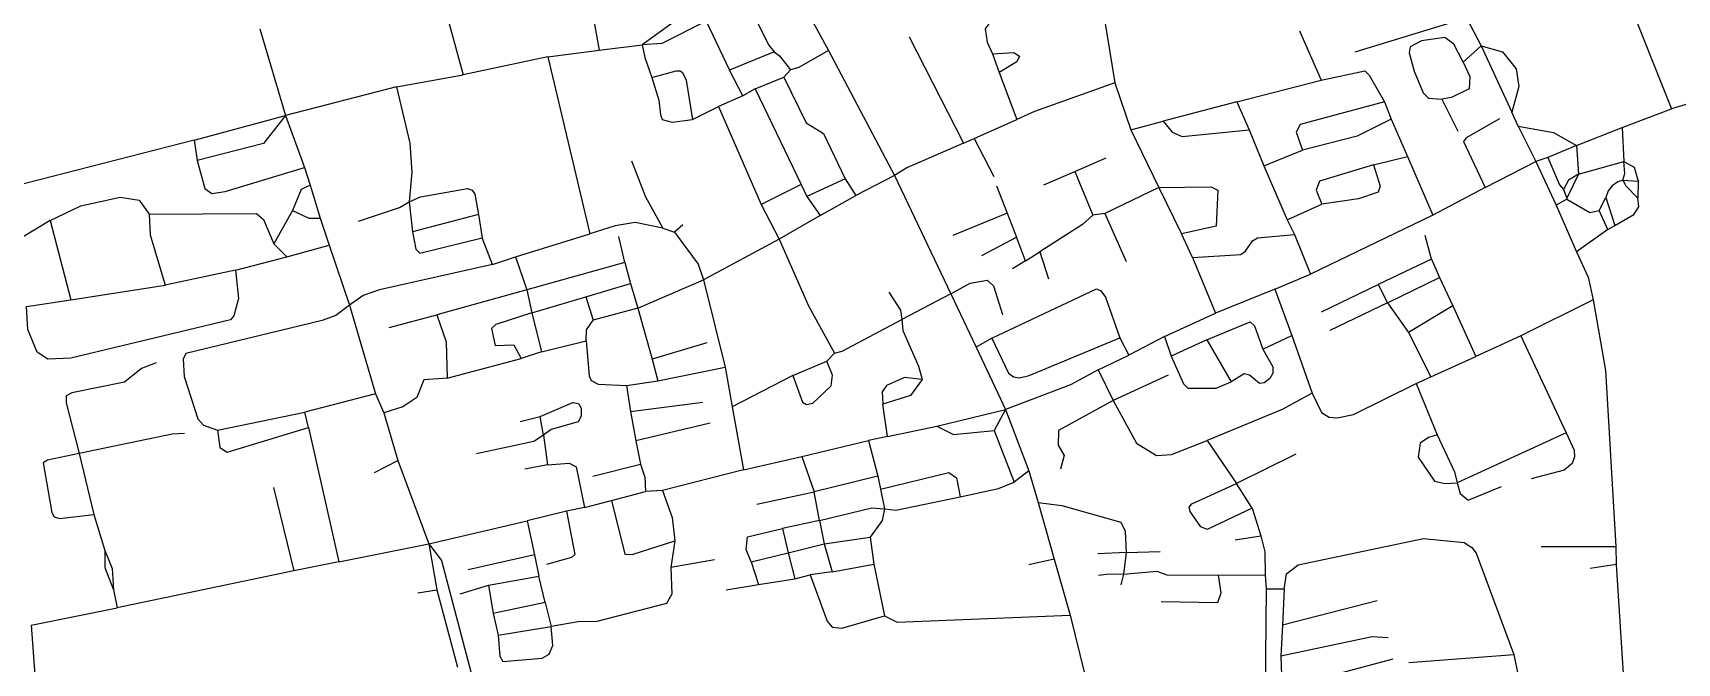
# Model space of a CAD drawing. Header units: inches. Extents: x 13511338 to 13518818, y 3653594 to 3658094.
# Drawn here: x 13515166 to 13517143, y 3655008 to 3655766 of the extents above; entities that cross this region are included whole.
import ezdxf

# ---------------------------------------------------------------- set-up
doc = ezdxf.new("R2010")
doc.units = ezdxf.units.IN
doc.header["$MEASUREMENT"] = 0

msp = doc.modelspace()

# ---------------------------------------------------------------- linework, layer by layer
for points in [[(13516356.9, 3655896), (13516356.9, 3655834.2), (13516311.4, 3655771.4), (13516313.6, 3655755.5), (13516319.9, 3655741.1)], [(13517026.2, 3655903), (13517080.8, 3655815), (13517136.3, 3655675.3)], [(13516070.9, 3655841.3), (13516122.7, 3655745.1)], [(13515833.7, 3655821.6), (13515847.2, 3655745.7)], [(13516447.6, 3655827.1), (13516467.1, 3655706.4)], [(13515660.6, 3655799.5), (13515683.6, 3655716)], [(13516028.2, 3655797.6), (13516050.7, 3655752.2), (13516057.4, 3655743.5)], [(13516886.8, 3655790.5), (13516871.2, 3655778.4), (13516755.7, 3655743.1)], [(13516886.8, 3655790.5), (13516907.8, 3655750.8)], [(13515439, 3655771.4), (13515470.2, 3655667.1)], [(13515941.8, 3655782.8), (13515898.9, 3655752)], [(13515975.9, 3655780.6), (13515922.3, 3655753.6), (13515898.9, 3655752)], [(13515975.9, 3655780.6), (13516003.8, 3655721.6)], [(13515847.2, 3655745.7), (13515898.9, 3655752)], [(13515898.9, 3655752), (13515902, 3655736.8), (13515910.6, 3655713)], [(13516219.9, 3655761.7), (13516285.1, 3655633.7)], [(13516689.3, 3655768.9), (13516715.3, 3655709.6)], [(13516886.1, 3655731.3), (13516874.8, 3655753), (13516864.1, 3655761), (13516835.8, 3655756.8), (13516822.1, 3655749.6), (13516821.1, 3655742.6), (13516827.1, 3655720.6), (13516837.8, 3655694.2), (13516844.4, 3655688.1), (13516860.4, 3655686.7)], [(13516886.1, 3655731.3), (13516907.8, 3655750.8)], [(13516907.8, 3655750.8), (13516933.2, 3655743.7), (13516949.6, 3655723.4), (13516952.7, 3655701.9), (13516944.3, 3655671.1)], [(13516907.8, 3655750.8), (13516944.3, 3655671.1)], [(13515785.3, 3655737.7), (13515683.6, 3655716)], [(13515785.3, 3655737.7), (13515847.2, 3655745.7)], [(13515785.3, 3655737.7), (13515836, 3655524.6)], [(13516057.4, 3655743.5), (13516003.8, 3655721.6)], [(13516057.4, 3655743.5), (13516064, 3655739), (13516077.2, 3655722.1)], [(13516122.7, 3655745.1), (13516087.1, 3655724.8), (13516077.2, 3655722.1)], [(13516122.7, 3655745.1), (13516202.3, 3655595)], [(13516319.9, 3655741.1), (13516345.7, 3655742.8), (13516352.7, 3655738.6), (13516349.4, 3655731.8), (13516328.1, 3655718.8)], [(13516319.9, 3655741.1), (13516328.1, 3655718.8)], [(13516886.1, 3655731.3), (13516894, 3655714.1), (13516893.2, 3655699), (13516872.1, 3655688.7), (13516860.4, 3655686.7)], [(13515603.3, 3655701.4), (13515683.6, 3655716)], [(13515910.6, 3655713), (13515939.7, 3655721), (13515944.4, 3655720.8), (13515947.2, 3655718.7), (13515951.9, 3655709.5), (13515959.4, 3655662.2)], [(13515910.6, 3655713), (13515919, 3655685.6), (13515920.9, 3655667.7), (13515922.9, 3655662.2), (13515934.9, 3655659.1), (13515959.4, 3655662.2)], [(13516019.7, 3655690.6), (13516003.8, 3655721.6)], [(13516034.8, 3655699), (13516069.2, 3655713.1)], [(13516077.2, 3655722.1), (13516069.2, 3655713.1)], [(13516069.2, 3655713.1), (13516096.1, 3655658.2), (13516116.9, 3655645.5), (13516142.8, 3655591.1)], [(13516328.1, 3655718.8), (13516349.4, 3655662.2)], [(13516715.3, 3655709.6), (13516767.6, 3655720.7), (13516773, 3655715.6), (13516791.4, 3655683.6)], [(13515603.3, 3655701.4), (13515470.2, 3655667.1)], [(13515603.3, 3655701.4), (13515619.4, 3655634), (13515621.7, 3655599.1), (13515618.5, 3655563.4)], [(13516019.7, 3655690.6), (13515990.8, 3655678.1)], [(13516034.8, 3655699), (13516019.7, 3655690.6)], [(13516034.8, 3655699), (13516090, 3655584.1)], [(13516467.1, 3655706.4), (13516370.7, 3655672), (13516349.4, 3655662.2)], [(13516467.1, 3655706.4), (13516486.4, 3655649.9)], [(13516613.8, 3655683.7), (13516715.3, 3655709.6)], [(13517283, 3655703.6), (13517229.9, 3655703.1), (13517136.3, 3655675.3)], [(13515959.4, 3655662.2), (13515990.8, 3655678.1)], [(13515990.8, 3655678.1), (13516042, 3655560)], [(13516613.8, 3655683.7), (13516525.2, 3655660.2)], [(13516613.8, 3655683.7), (13516628.5, 3655649.8)], [(13516791.4, 3655683.6), (13516689.8, 3655656.4), (13516685.2, 3655647.2), (13516692.6, 3655625.3)], [(13516791.4, 3655683.6), (13516799.4, 3655662.6)], [(13516860.4, 3655686.7), (13516879.7, 3655648.1)], [(13516952, 3655654.3), (13516944.3, 3655671.1)], [(13517077.1, 3655652.6), (13517136.3, 3655675.3)], [(13515360, 3655637.4), (13515470.2, 3655667.1)], [(13515470.2, 3655667.1), (13515443.5, 3655633.4), (13515363.9, 3655612.9)], [(13515470.2, 3655667.1), (13515492.7, 3655604.6)], [(13516298.1, 3655639.4), (13516349.4, 3655662.2)], [(13516486.4, 3655649.9), (13516525.2, 3655660.2)], [(13516525.2, 3655660.2), (13516536.2, 3655646.9), (13516548.1, 3655641.8), (13516628.5, 3655649.8)], [(13516799.4, 3655662.6), (13516758.6, 3655642.4), (13516692.6, 3655625.3)], [(13516799.4, 3655662.6), (13516819.1, 3655617.7)], [(13516929.7, 3655663.1), (13516889.7, 3655640.1), (13516886.3, 3655635.9), (13516912.5, 3655580.3)], [(13516952, 3655654.3), (13516994.6, 3655646.5), (13517022.4, 3655631)], [(13516952, 3655654.3), (13516973.2, 3655611.6)], [(13517022.4, 3655631), (13517077.1, 3655652.6)], [(13517077.1, 3655652.6), (13517079.1, 3655611.7)], [(13515360, 3655637.4), (13515047.3, 3655557.4)], [(13515360, 3655637.4), (13515363.9, 3655612.9)], [(13516285.1, 3655633.7), (13516217.2, 3655604), (13516202.3, 3655595)], [(13516285.1, 3655633.7), (13516298.1, 3655639.4)], [(13516298.1, 3655639.4), (13516321.7, 3655593.6)], [(13516486.4, 3655649.9), (13516520.2, 3655580.3)], [(13516628.5, 3655649.8), (13516646.4, 3655606.5)], [(13515363.9, 3655612.9), (13515373.1, 3655579.4), (13515381.5, 3655573.1), (13515397.6, 3655575.8), (13515492.7, 3655604.6)], [(13515886.2, 3655612.6), (13515902.9, 3655569.2), (13515923.7, 3655531.6)], [(13516419.1, 3655599.7), (13516456.7, 3655616.1)], [(13516646.4, 3655606.5), (13516692.6, 3655625.3)], [(13516778.3, 3655607.7), (13516819.1, 3655617.7)], [(13516819.1, 3655617.7), (13516849.6, 3655547.1)], [(13516912.5, 3655580.3), (13516973.2, 3655611.6)], [(13516987.7, 3655616.6), (13516973.2, 3655611.6)], [(13516973.2, 3655611.6), (13516997.7, 3655559.1)], [(13517022.4, 3655631), (13516987.7, 3655616.6)], [(13516987.7, 3655616.6), (13517001.7, 3655583.6), (13517006.7, 3655578.1)], [(13517022.4, 3655631), (13517024.6, 3655596.5)], [(13517024.6, 3655596.5), (13517079.1, 3655611.7)], [(13517078.1, 3655589.4), (13517080.2, 3655597.4), (13517079.1, 3655611.7)], [(13517079.1, 3655611.7), (13517091.6, 3655604.9), (13517096.5, 3655588.1)], [(13515492.7, 3655604.6), (13515499.7, 3655583.1)], [(13516202.3, 3655595), (13516155.7, 3655570.7)], [(13516202.3, 3655595), (13516270, 3655452.4)], [(13516381.7, 3655583.6), (13516419.1, 3655599.7)], [(13516419.1, 3655599.7), (13516440.7, 3655547.1)], [(13516646.4, 3655606.5), (13516674.4, 3655541.4)], [(13516778.3, 3655607.7), (13516713.4, 3655588), (13516709.3, 3655577.4), (13516716, 3655560.5)], [(13516778.3, 3655607.7), (13516786.3, 3655582.2), (13516783.9, 3655574.8), (13516760, 3655567), (13516716, 3655560.5)], [(13517024.6, 3655596.5), (13517012.8, 3655589.2), (13517006.7, 3655578.1)], [(13517024.6, 3655596.5), (13517010.7, 3655567.6)], [(13515499.7, 3655583.1), (13515488.9, 3655577.9), (13515478.5, 3655552.7)], [(13515499.7, 3655583.1), (13515511.7, 3655543.6)], [(13515618.5, 3655563.4), (13515632.3, 3655569.4), (13515688.7, 3655579.2), (13515694.4, 3655577.2), (13515697.8, 3655572.4), (13515701.9, 3655548)], [(13516090, 3655584.1), (13516042, 3655560)], [(13516090, 3655584.1), (13516097, 3655569.7)], [(13516142.8, 3655591.1), (13516097, 3655569.7)], [(13516142.8, 3655591.1), (13516155.7, 3655570.7)], [(13516324.7, 3655582.6), (13516337.8, 3655549.5)], [(13516520.2, 3655580.3), (13516455.2, 3655549.1)], [(13516520.2, 3655580.3), (13516582.8, 3655581.3), (13516590.9, 3655577.3), (13516589.1, 3655534.1), (13516547.4, 3655524.8)], [(13516520.2, 3655580.3), (13516547.4, 3655524.8)], [(13516912.5, 3655580.3), (13516849.6, 3655547.1)], [(13517006.7, 3655578.1), (13517010.7, 3655567.6)], [(13517078.1, 3655589.4), (13517071.8, 3655587.4), (13517065, 3655582.5), (13517060.4, 3655576.5), (13517057.3, 3655568.6)], [(13517078.1, 3655589.4), (13517096.5, 3655588.1)], [(13517078.1, 3655589.4), (13517081.6, 3655582.3), (13517096, 3655567.7)], [(13517096.5, 3655588.1), (13517096, 3655567.7)], [(13515186.9, 3655540.9), (13515223.8, 3655558.3), (13515271.4, 3655568.9), (13515293.9, 3655565.2), (13515305.9, 3655548.3)], [(13515478.5, 3655552.7), (13515456.1, 3655512.6)], [(13515478.5, 3655552.7), (13515498.1, 3655543.6), (13515511.7, 3655543.6)], [(13515557.7, 3655540.1), (13515607.1, 3655556.4), (13515618.5, 3655563.4)], [(13515618.5, 3655563.4), (13515622.6, 3655527.2)], [(13516042, 3655560), (13516063.4, 3655518.4)], [(13516097, 3655569.7), (13516112.8, 3655546.6)], [(13516112.8, 3655546.6), (13516155.7, 3655570.7)], [(13516674.4, 3655541.4), (13516716, 3655560.5)], [(13517010.7, 3655566.6), (13516997.7, 3655559.1)], [(13516997.7, 3655559.1), (13517022.2, 3655502.9)], [(13517010.7, 3655567.6), (13517010.7, 3655566.6)], [(13517010.7, 3655566.6), (13517038.4, 3655550.6), (13517049.4, 3655552.8)], [(13517049.4, 3655552.8), (13517057.3, 3655568.6)], [(13517059.9, 3655530), (13517049.4, 3655552.8)], [(13517057.3, 3655568.6), (13517068.4, 3655534.6)], [(13517068.4, 3655534.6), (13517091, 3655547.8), (13517097.2, 3655557.1), (13517096, 3655567.7)], [(13515186.9, 3655540.9), (13515152.5, 3655520), (13515103.7, 3655507.2), (13515096.7, 3655503.4), (13515094.6, 3655496.2), (13515101.4, 3655453.3)], [(13515186.9, 3655540.9), (13515211.8, 3655445.2)], [(13515305.9, 3655548.3), (13515435, 3655549.3), (13515443.7, 3655542.1), (13515456.1, 3655512.6)], [(13515305.9, 3655548.3), (13515307.2, 3655523.6), (13515325.2, 3655462.9)], [(13515511.7, 3655543.6), (13515522.7, 3655511.1)], [(13515701.9, 3655548), (13515622.6, 3655527.2)], [(13515701.9, 3655548), (13515706.5, 3655519.9)], [(13515923.7, 3655531.6), (13515890.3, 3655538.3), (13515866.3, 3655534.3), (13515836, 3655524.6)], [(13515947.7, 3655535.6), (13515937.8, 3655526.7)], [(13516112.8, 3655546.6), (13516063.4, 3655518.4)], [(13516337.8, 3655549.5), (13516272.2, 3655522.6)], [(13516337.8, 3655549.5), (13516348.9, 3655520.9)], [(13516440.7, 3655547.1), (13516428.3, 3655535.9), (13516376.8, 3655503)], [(13516455.2, 3655549.1), (13516440.7, 3655547.1)], [(13516455.2, 3655549.1), (13516480.7, 3655491.6)], [(13516674.4, 3655541.4), (13516683.2, 3655523.8)], [(13516849.6, 3655547.1), (13516702.6, 3655476.3)], [(13517059.9, 3655530), (13517068.4, 3655534.6)], [(13515456.1, 3655512.6), (13515471.8, 3655497.2)], [(13515622.6, 3655527.2), (13515626.6, 3655506.2), (13515631.6, 3655501.5), (13515706.5, 3655519.9)], [(13515718.7, 3655487.9), (13515706.5, 3655519.9)], [(13515746.7, 3655497), (13515836, 3655524.6)], [(13515878.1, 3655490.1), (13515870.7, 3655521.6)], [(13515923.7, 3655531.6), (13515937.8, 3655526.7)], [(13515937.8, 3655526.7), (13515966.2, 3655488.2), (13515972.4, 3655469.6)], [(13516063.4, 3655518.4), (13515972.4, 3655469.6)], [(13516063.4, 3655518.4), (13516098.8, 3655438.2), (13516130.2, 3655381.1)], [(13516307.2, 3655498.6), (13516348.9, 3655520.9)], [(13516359.9, 3655492.1), (13516348.9, 3655520.9)], [(13516560.7, 3655496.1), (13516547.4, 3655524.8)], [(13516560.7, 3655496.1), (13516618.5, 3655499.9), (13516624.4, 3655503.9), (13516632.5, 3655516.2), (13516638.8, 3655519.8), (13516683.2, 3655523.8)], [(13516683.2, 3655523.8), (13516702.6, 3655476.3)], [(13516847.8, 3655494.3), (13516840.2, 3655522.6)], [(13517059.9, 3655530), (13517022.2, 3655502.9)], [(13515409.8, 3655481.2), (13515471.8, 3655497.2)], [(13515471.8, 3655497.2), (13515522.7, 3655511.1)], [(13515522.7, 3655511.1), (13515546.9, 3655439)], [(13515718.7, 3655487.9), (13515746.7, 3655497)], [(13515746.7, 3655497), (13515760.2, 3655457.3)], [(13516359.9, 3655492.1), (13516376.8, 3655503)], [(13516376.8, 3655503), (13516387.2, 3655470.6)], [(13516560.7, 3655496.1), (13516588, 3655429.2)], [(13516847.8, 3655494.3), (13516783.9, 3655463.9)], [(13516847.8, 3655494.3), (13516857.5, 3655472.4)], [(13517022.2, 3655502.9), (13517036.4, 3655472.5), (13517042.4, 3655445.2)], [(13515409.8, 3655481.2), (13515413.5, 3655447.1), (13515408, 3655426.3), (13515403.9, 3655421.4), (13515212, 3655375), (13515184.2, 3655374), (13515171.5, 3655382.4), (13515160.4, 3655409.7), (13515158.6, 3655437.5)], [(13515409.8, 3655481.2), (13515325.2, 3655462.9)], [(13515718.7, 3655487.9), (13515583.1, 3655457.2), (13515563.2, 3655450.7), (13515546.9, 3655439)], [(13515878.1, 3655490.1), (13515760.2, 3655457.3)], [(13515878.1, 3655490.1), (13515885, 3655465.1)], [(13516359.9, 3655492.1), (13516344.2, 3655482.6)], [(13516659.5, 3655458.3), (13516702.6, 3655476.3)], [(13515211.8, 3655445.2), (13515325.2, 3655462.9)], [(13515760.2, 3655457.3), (13515652, 3655427.5)], [(13515760.2, 3655457.3), (13515766.1, 3655429.9)], [(13515831.1, 3655448.8), (13515885, 3655465.1)], [(13515885, 3655465.1), (13515893.5, 3655435.4)], [(13515893.5, 3655435.4), (13515972.4, 3655469.6)], [(13515972.4, 3655469.6), (13515998.6, 3655364.4)], [(13516195.3, 3655454.4), (13516209.5, 3655433.1), (13516211.1, 3655421.6)], [(13516270, 3655452.4), (13516293.3, 3655465.4), (13516313.7, 3655469), (13516321.2, 3655462.1), (13516332.2, 3655427.6)], [(13516319.2, 3655399.3), (13516445.1, 3655458.6), (13516450.5, 3655456.2), (13516455.9, 3655448.5), (13516473.2, 3655399.5)], [(13516659.5, 3655458.3), (13516588, 3655429.2)], [(13516659.5, 3655458.3), (13516680.1, 3655402.6)], [(13516715.7, 3655431.1), (13516783.9, 3655463.9)], [(13516783.9, 3655463.9), (13516795, 3655441.6)], [(13516795, 3655441.6), (13516857.5, 3655472.4)], [(13516857.5, 3655472.4), (13516873.7, 3655438.1)], [(13515158.6, 3655437.5), (13515211.8, 3655445.2)], [(13515546.9, 3655439), (13515530.5, 3655426.4), (13515514.1, 3655420.3), (13515350.1, 3655380.9), (13515347.1, 3655374), (13515348, 3655353.3), (13515364.6, 3655302.1), (13515371.6, 3655294.6), (13515388.3, 3655288.4)], [(13515546.9, 3655439), (13515578.2, 3655332.1)], [(13515766.1, 3655429.9), (13515831.1, 3655448.8)], [(13515831.1, 3655448.8), (13515840, 3655421)], [(13515893.5, 3655435.4), (13515840, 3655421)], [(13515893.5, 3655435.4), (13515910.8, 3655374)], [(13516270, 3655452.4), (13516211.1, 3655421.6)], [(13516270, 3655452.4), (13516300.3, 3655388.3)], [(13516795, 3655441.6), (13516725.7, 3655408.6)], [(13516795, 3655441.6), (13516820.2, 3655406.1)], [(13516873.7, 3655438.1), (13516820.2, 3655406.1)], [(13516873.7, 3655438.1), (13516901.1, 3655377.2)], [(13517042.4, 3655445.2), (13516955.2, 3655402.2)], [(13517042.4, 3655445.2), (13517056.9, 3655360.4), (13517069.7, 3655148.7)], [(13515594.7, 3655412.1), (13515652, 3655427.5)], [(13515652, 3655427.5), (13515663.3, 3655395), (13515664.2, 3655351.2)], [(13515766.1, 3655429.9), (13515722.7, 3655415.7), (13515717.6, 3655410.8), (13515722.2, 3655390.3), (13515744.4, 3655391.1), (13515753.2, 3655374.9)], [(13515766.1, 3655429.9), (13515777.9, 3655382.6)], [(13515831.6, 3655396), (13515831.8, 3655409.3), (13515840, 3655421)], [(13516130.2, 3655381.1), (13516139.2, 3655383.7), (13516211.1, 3655421.6)], [(13516211.1, 3655421.6), (13516212.1, 3655408.6), (13516231.1, 3655365.6), (13516235.4, 3655349.5)], [(13516527, 3655401.1), (13516588, 3655429.2)], [(13516577.6, 3655397.4), (13516629.8, 3655419), (13516635.2, 3655414.1), (13516645, 3655386.2)], [(13515777.9, 3655382.6), (13515831.6, 3655396)], [(13515831.6, 3655396), (13515835.1, 3655354), (13515837.5, 3655348.4), (13515846, 3655343.7), (13515879.9, 3655342.4)], [(13516319.2, 3655399.3), (13516300.3, 3655388.3)], [(13516319.2, 3655399.3), (13516339.2, 3655357.2), (13516345.2, 3655352.6), (13516352.4, 3655351.5), (13516364, 3655354.2), (13516473.2, 3655399.5)], [(13516473.2, 3655399.5), (13516483.9, 3655378.7)], [(13516527, 3655401.1), (13516483.9, 3655378.7)], [(13516527, 3655401.1), (13516534.9, 3655377.6)], [(13516577.6, 3655397.4), (13516534.9, 3655377.6)], [(13516577.6, 3655397.4), (13516606.9, 3655346.9)], [(13516645, 3655386.2), (13516680.1, 3655402.6)], [(13516680.1, 3655402.6), (13516704.5, 3655333)], [(13516820.2, 3655406.1), (13516846.9, 3655352.6)], [(13516955.2, 3655402.2), (13516901.1, 3655377.2)], [(13516955.2, 3655402.2), (13517010, 3655285.3)], [(13515664.2, 3655351.2), (13515753.2, 3655374.9)], [(13515777.9, 3655382.6), (13515753.2, 3655374.9)], [(13515976.7, 3655393.6), (13515910.8, 3655374)], [(13516130.2, 3655381.1), (13516120.7, 3655371.6)], [(13516300.3, 3655388.3), (13516335.7, 3655313.6)], [(13516447, 3655361), (13516483.9, 3655378.7)], [(13516534.9, 3655377.6), (13516549.8, 3655344.2), (13516555, 3655339.2), (13516589, 3655338.9), (13516606.9, 3655346.9)], [(13516645, 3655386.2), (13516657.3, 3655364.9), (13516657.2, 3655357.2), (13516653.6, 3655350.9), (13516646.6, 3655345.5), (13516640.9, 3655344.9), (13516629.1, 3655354.6), (13516622.8, 3655356.2), (13516606.9, 3655346.9)], [(13516846.9, 3655352.6), (13516901.1, 3655377.2)], [(13515314.7, 3655369.6), (13515296.8, 3655362.8), (13515276.5, 3655346.4), (13515213.2, 3655333.6), (13515206.3, 3655330), (13515206.2, 3655321.4), (13515222, 3655260.3)], [(13515910.8, 3655374), (13515917.5, 3655347.8)], [(13515917.5, 3655347.8), (13515998.6, 3655364.4)], [(13515998.6, 3655364.4), (13516007.2, 3655316.8)], [(13516079.9, 3655354.5), (13516007.2, 3655316.8)], [(13516079.9, 3655354.5), (13516091.8, 3655322.3), (13516096.5, 3655319.4), (13516104, 3655321.1), (13516126.2, 3655342), (13516127.5, 3655354.6), (13516120.7, 3655371.6)], [(13516079.9, 3655354.5), (13516120.7, 3655371.6)], [(13516447, 3655361), (13516413.7, 3655343.1), (13516335.7, 3655313.6)], [(13516447, 3655361), (13516465, 3655324.3)], [(13516531.2, 3655354.6), (13516465, 3655324.3)], [(13515664.2, 3655351.2), (13515636.3, 3655349.3), (13515628.1, 3655328), (13515611.1, 3655316.8), (13515588.2, 3655309.6)], [(13515879.9, 3655342.4), (13515917.5, 3655347.8)], [(13515879.9, 3655342.4), (13515884.9, 3655311.2)], [(13516235.4, 3655349.5), (13516214.3, 3655352.1), (13516192.6, 3655342.3), (13516187.4, 3655334.7), (13516188.4, 3655320)], [(13516235.4, 3655349.5), (13516221.6, 3655330.1), (13516188.4, 3655320)], [(13516704.5, 3655333), (13516715.5, 3655309.9), (13516724.8, 3655304.4), (13516734.6, 3655303.3), (13516754.2, 3655307.6), (13516829.5, 3655344.8)], [(13516829.5, 3655344.8), (13516846.9, 3655352.6)], [(13516829.5, 3655344.8), (13516854.5, 3655282.8)], [(13515578.2, 3655332.1), (13515493.2, 3655310.2)], [(13515578.2, 3655332.1), (13515588.2, 3655309.6)], [(13515776.4, 3655305), (13515815.6, 3655322), (13515822.2, 3655320.7), (13515825.6, 3655315), (13515825.5, 3655305.5), (13515821.7, 3655298.7), (13515789.3, 3655289.3), (13515780.4, 3655282.4)], [(13515884.9, 3655311.2), (13515971.7, 3655322.1)], [(13516007.2, 3655316.8), (13516020.5, 3655240.9)], [(13516193.8, 3655280.9), (13516188.4, 3655320)], [(13516465, 3655324.3), (13516399.4, 3655288.1), (13516398.9, 3655270.6), (13516406.1, 3655257.9), (13516401.7, 3655241.6)], [(13516465, 3655324.3), (13516493.1, 3655272.8), (13516517.3, 3655258), (13516535.1, 3655259.2), (13516578.2, 3655276)], [(13516704.5, 3655333), (13516668.5, 3655313.4), (13516578.2, 3655276)], [(13515388.3, 3655288.4), (13515493.2, 3655310.2)], [(13515497.5, 3655291.9), (13515493.2, 3655310.2)], [(13515588.2, 3655309.6), (13515605, 3655252)], [(13515752.1, 3655298.9), (13515776.4, 3655305)], [(13515780.4, 3655282.4), (13515776.4, 3655305)], [(13515884.9, 3655311.2), (13515891.4, 3655275.7)], [(13515980.7, 3655297.1), (13515891.4, 3655275.7)], [(13516253.2, 3655293.2), (13516335.7, 3655313.6)], [(13516335.7, 3655313.6), (13516321.9, 3655288.1)], [(13516335.7, 3655313.6), (13516363.6, 3655239.5)], [(13515348.7, 3655284.6), (13515333.7, 3655283.9), (13515222, 3655260.3)], [(13515388.3, 3655288.4), (13515391.1, 3655267.7), (13515399.8, 3655261.9), (13515497.5, 3655291.9)], [(13515497.5, 3655291.9), (13515534.2, 3655130)], [(13515780.4, 3655282.4), (13515768.7, 3655275), (13515699.7, 3655260.1)], [(13515780.4, 3655282.4), (13515785.1, 3655247)], [(13515891.4, 3655275.7), (13515896.8, 3655247.7)], [(13516090.8, 3655256.7), (13516171.1, 3655276.2)], [(13516193.8, 3655280.9), (13516171.1, 3655276.2)], [(13516171.1, 3655276.2), (13516182.2, 3655233.2)], [(13516193.8, 3655280.9), (13516253.2, 3655293.2)], [(13516253.2, 3655293.2), (13516273.2, 3655283.2), (13516321.9, 3655288.1)], [(13516321.9, 3655288.1), (13516346.2, 3655226.1)], [(13516578.2, 3655276), (13516613.4, 3655224.6)], [(13516854.5, 3655282.8), (13516844.2, 3655279.6), (13516834.1, 3655272.8), (13516832, 3655256.2), (13516851.5, 3655227.2), (13516864.3, 3655224.6), (13516878.8, 3655225.2)], [(13516854.5, 3655282.8), (13516875.7, 3655238.6), (13516878.8, 3655225.2)], [(13517010, 3655285.3), (13516878.8, 3655225.2)], [(13517010, 3655285.3), (13517019.4, 3655264.6), (13517020, 3655256.6), (13517016.9, 3655248.3), (13517007.5, 3655240.6), (13516967.7, 3655230.1)], [(13515222, 3655260.3), (13515183.7, 3655252.4), (13515178.6, 3655249.1), (13515189, 3655189.7), (13515191.7, 3655184.2), (13515198.1, 3655182.2), (13515239.5, 3655187.2)], [(13515222, 3655260.3), (13515239.5, 3655187.2)], [(13516020.5, 3655240.9), (13516090.8, 3655256.7)], [(13516090.8, 3655256.7), (13516105.5, 3655214.3)], [(13516684.7, 3655259.6), (13516613.4, 3655224.6)], [(13515577.2, 3655237.6), (13515605, 3655252)], [(13515605, 3655252), (13515642.5, 3655151.7)], [(13515785.1, 3655247), (13515757.7, 3655241.6)], [(13515785.1, 3655247), (13515810.9, 3655248.7), (13515819.6, 3655244.6), (13515829.7, 3655195.5)], [(13515839.7, 3655233.1), (13515896.8, 3655247.7)], [(13515896.8, 3655247.7), (13515901.9, 3655232), (13515902.7, 3655214.6)], [(13516020.5, 3655240.9), (13515923.2, 3655216.1)], [(13516185.2, 3655217.6), (13516267.7, 3655237.5), (13516276.8, 3655231.1), (13516281.3, 3655208.3)], [(13516363.6, 3655239.5), (13516346.2, 3655226.1)], [(13516363.6, 3655239.5), (13516374.9, 3655201.5)], [(13515455.7, 3655219.6), (13515480.1, 3655119.4)], [(13515923.2, 3655216.1), (13515902.7, 3655214.6)], [(13515923.2, 3655216.1), (13515935.1, 3655183.6), (13515938.1, 3655155.6)], [(13516182.2, 3655233.2), (13516105.5, 3655214.3)], [(13516182.2, 3655233.2), (13516185.2, 3655217.6)], [(13516185.2, 3655217.6), (13516190.4, 3655193.8)], [(13516281.3, 3655208.3), (13516327.2, 3655218.5), (13516346.2, 3655226.1)], [(13516632.2, 3655194.6), (13516578.2, 3655169.2), (13516570.7, 3655172.3), (13516557.8, 3655190.7), (13516556.5, 3655196.1), (13516559.8, 3655200.1), (13516613.4, 3655224.6)], [(13516632.2, 3655194.6), (13516613.4, 3655224.6)], [(13516878.8, 3655225.2), (13516882.4, 3655212.5), (13516891.8, 3655204.2), (13516932.2, 3655220.6)], [(13515829.7, 3655195.5), (13515862, 3655204.1)], [(13515862, 3655204.1), (13515902.7, 3655214.6)], [(13515862, 3655204.1), (13515878, 3655139.2), (13515886.8, 3655138.8), (13515938.1, 3655155.6)], [(13516036.7, 3655199.6), (13516105.5, 3655214.3)], [(13516112.1, 3655179.8), (13516105.5, 3655214.3)], [(13516190.4, 3655193.8), (13516203.7, 3655192.2), (13516281.3, 3655208.3)], [(13516374.9, 3655201.5), (13516403.6, 3655197.9), (13516474.4, 3655177.9), (13516479.7, 3655167.2), (13516480.7, 3655141.6)], [(13516374.9, 3655201.5), (13516394.3, 3655133.2)], [(13515239.5, 3655187.2), (13515252.6, 3655143.7)], [(13515642.5, 3655151.7), (13515760.6, 3655179.6)], [(13515807.9, 3655191.2), (13515760.6, 3655179.6)], [(13515760.6, 3655179.6), (13515769.2, 3655138.7)], [(13515807.9, 3655191.2), (13515817.9, 3655139), (13515813.7, 3655135.2), (13515783.7, 3655127.1)], [(13515829.7, 3655195.5), (13515807.9, 3655191.2)], [(13516112.1, 3655179.8), (13516067.7, 3655170.2)], [(13516112.1, 3655179.8), (13516175.1, 3655195.2), (13516190.4, 3655193.8)], [(13516112.1, 3655179.8), (13516117.8, 3655152)], [(13516190.4, 3655193.8), (13516187.3, 3655179.8), (13516173.1, 3655159.9)], [(13516632.2, 3655194.6), (13516642.6, 3655161.4)], [(13516030, 3655130.1), (13516023.8, 3655144.9), (13516025.3, 3655160.1), (13516067.7, 3655170.2)], [(13516067.7, 3655170.2), (13516074.3, 3655141.2)], [(13516117.8, 3655152), (13516173.1, 3655159.9)], [(13516173.1, 3655159.9), (13516177.5, 3655127.3)], [(13516611.7, 3655156.6), (13516642.6, 3655161.4)], [(13516642.6, 3655161.4), (13516647.4, 3655142.1), (13516647.7, 3655114.6)], [(13516670.6, 3655097.3), (13516673.6, 3655115.9), (13516687.7, 3655126.5), (13516838.3, 3655158.4), (13516887.1, 3655153.3), (13516896.5, 3655147.3), (13516901.7, 3655140.6), (13516946.7, 3655018.8)], [(13515252.6, 3655143.7), (13515261.4, 3655122.1), (13515263.2, 3655096.4)], [(13515252.6, 3655143.7), (13515252.8, 3655123.2), (13515263.2, 3655096.4)], [(13515534.2, 3655130), (13515642.5, 3655151.7)], [(13515642.5, 3655151.7), (13515657.6, 3655131.7), (13515698.8, 3654974.8), (13515699, 3654965.6), (13515692.2, 3654957.1)], [(13515642.5, 3655151.7), (13515651.9, 3655096.3)], [(13515769.2, 3655138.7), (13515689.7, 3655120.6)], [(13515769.2, 3655138.7), (13515774.6, 3655113.1)], [(13515938.1, 3655155.6), (13515933.4, 3655123.2)], [(13516030, 3655130.1), (13516074.3, 3655141.2)], [(13516074.3, 3655141.2), (13516117.8, 3655152)], [(13516074.3, 3655141.2), (13516082.4, 3655109.8)], [(13516117.8, 3655152), (13516127.4, 3655118.2)], [(13516480.7, 3655141.6), (13516446.7, 3655139.6)], [(13516480.7, 3655141.6), (13516477.6, 3655115.2)], [(13516480.7, 3655141.6), (13516521.7, 3655142.6)], [(13516979.7, 3655148.6), (13517069.7, 3655148.7)], [(13517069.7, 3655148.7), (13517070.1, 3655126.9)], [(13515480.1, 3655119.4), (13515267.7, 3655075)], [(13515534.2, 3655130), (13515480.1, 3655119.4)], [(13515933.4, 3655123.2), (13515934.5, 3655091.1), (13515927.9, 3655079.9), (13515844.2, 3655058.2), (13515822, 3655058.1), (13515789.6, 3655052.4)], [(13515985.7, 3655132.6), (13515933.4, 3655123.2)], [(13516030, 3655130.1), (13516038.6, 3655102.9)], [(13516127.4, 3655118.2), (13516100.9, 3655114.6)], [(13516127.4, 3655118.2), (13516177.5, 3655127.3)], [(13516177.5, 3655127.3), (13516190.2, 3655065.3)], [(13516394.3, 3655133.2), (13516363.7, 3655126.6)], [(13516394.3, 3655133.2), (13516413.6, 3655066)], [(13516477.6, 3655115.2), (13516517.8, 3655119.1), (13516529.8, 3655114.6), (13516591.7, 3655114.3)], [(13517070.1, 3655126.9), (13517038.7, 3655122.1)], [(13517070.1, 3655126.9), (13517079.2, 3654983.2)], [(13515680.2, 3655091.6), (13515714.2, 3655102.1)], [(13515714.2, 3655102.1), (13515774.6, 3655113.1)], [(13515714.2, 3655102.1), (13515719.7, 3655067.9)], [(13515782.2, 3655081.3), (13515774.6, 3655113.1)], [(13515999.7, 3655096.6), (13516038.6, 3655102.9)], [(13516038.6, 3655102.9), (13516082.4, 3655109.8)], [(13516082.4, 3655109.8), (13516100.9, 3655114.6)], [(13516100.9, 3655114.6), (13516121.3, 3655058.7), (13516127.2, 3655051.7), (13516139, 3655050.2), (13516190.2, 3655065.3)], [(13516477.6, 3655115.2), (13516457.2, 3655115.1), (13516447.7, 3655113.6)], [(13516477.6, 3655115.2), (13516474.2, 3655102.6)], [(13516522.7, 3655082.6), (13516591.1, 3655081.3), (13516594.8, 3655092.8), (13516591.7, 3655114.3)], [(13516591.7, 3655114.3), (13516647.7, 3655114.6)], [(13516647.7, 3655114.6), (13516649.2, 3655097.1)], [(13515263.2, 3655096.4), (13515267.7, 3655075)], [(13515629, 3655092.7), (13515651.9, 3655096.3)], [(13515651.9, 3655096.3), (13515676.8, 3655003.6)], [(13515782.2, 3655081.3), (13515719.7, 3655067.9)], [(13515782.2, 3655081.3), (13515789.6, 3655052.4)], [(13516649.2, 3655097.1), (13516646.2, 3654814)], [(13516670.6, 3655097.3), (13516649.2, 3655097.1)], [(13516670.6, 3655097.3), (13516668.7, 3655053.8)], [(13516782.7, 3655083.1), (13516668.7, 3655053.8)], [(13515164.3, 3655053.8), (13515267.7, 3655075)], [(13515719.7, 3655067.9), (13515725.8, 3655041.8)], [(13516190.2, 3655065.3), (13516205.3, 3655057.7), (13516413.6, 3655066)], [(13516413.6, 3655066), (13516430.9, 3654994.2)], [(13515164.3, 3655053.8), (13515168.7, 3654994.3)], [(13515725.8, 3655041.8), (13515789.6, 3655052.4)], [(13515725.8, 3655041.8), (13515727.8, 3655016.8), (13515731.5, 3655010.2), (13515778.6, 3655014.1), (13515786.9, 3655019.3), (13515791.4, 3655029.5), (13515789.6, 3655052.4)], [(13516668.7, 3655053.8), (13516666.7, 3655016.7)], [(13516795.7, 3655038.6), (13516776.4, 3655040.1), (13516666.7, 3655016.7)], [(13516820.7, 3655009.1), (13516946.7, 3655018.8)], [(13516946.7, 3655018.8), (13516954.8, 3654979.6)], [(13516666.7, 3655016.7), (13516668.3, 3654969.8)], [(13516692.5, 3654984.1), (13516801.7, 3655013.6)]]:
    msp.add_lwpolyline(points)

doc.saveas('drawing.dxf')
